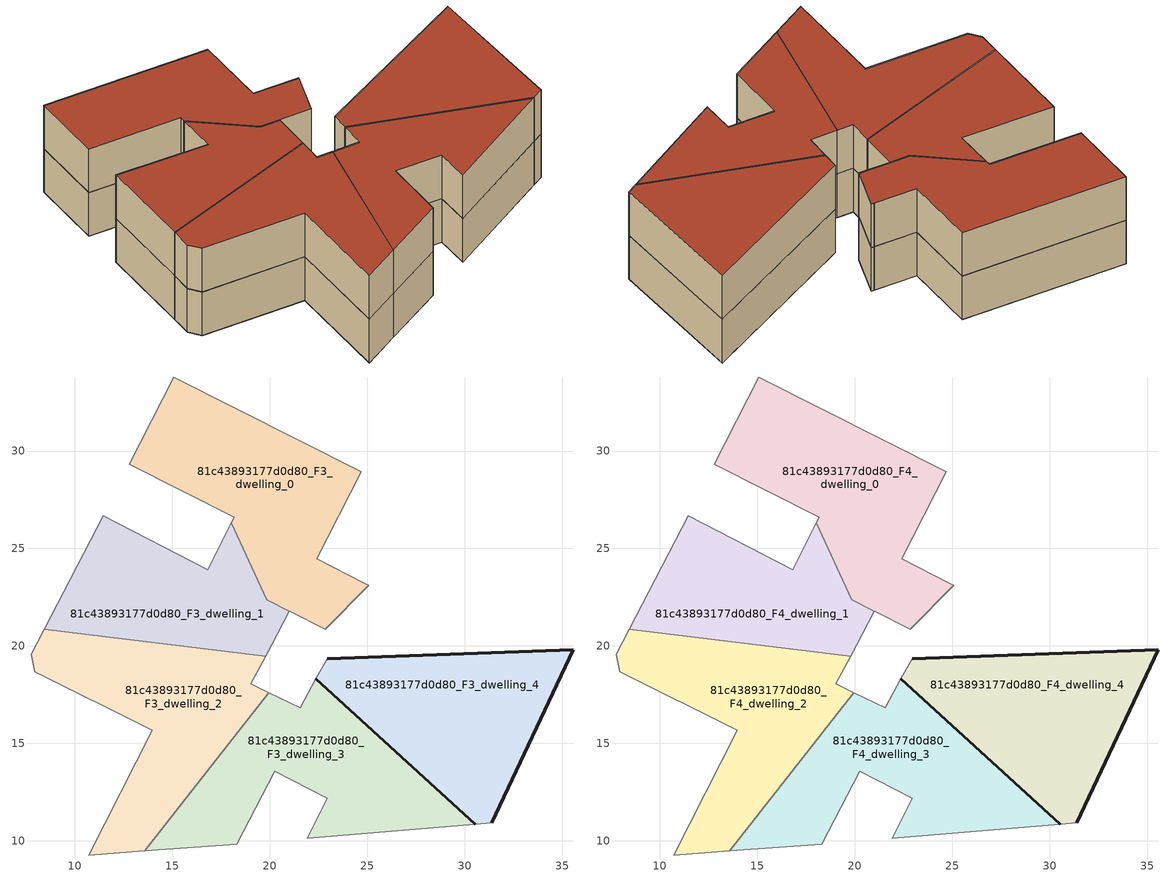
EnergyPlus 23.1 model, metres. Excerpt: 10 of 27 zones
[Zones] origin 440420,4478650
81c43893177d0d80_F3_dwelling_0
 floor to 81c43893177d0d80_F2_dwelling_0 (EU_floor_Construction): 22.85,20.86 25.08,23.1 24.91,23.2 24.9,23.2 22.42,24.47 24.71,28.94 15.09,33.8 12.79,29.33 18.17,26.61 18.02,26.31 19.86,22.37 21.01,21.79 21.02,21.79 z9
 wall adiabatic (EU_wall_Construction): 19.86,22.37 18.02,26.31 18.17,26.61 12.79,29.33 15.09,33.8 24.71,28.94 22.42,24.47 24.9,23.2 24.91,23.2 25.09,23.1 22.85,20.86 21.02,21.79 21.01,21.79 z9:12
 wall to 81c43893177d0d80_F3_dwelling_1 (EU_wall_Construction): 21.01,21.79 19.86,22.37 z9:12
81c43893177d0d80_F3_dwelling_1
 floor to 81c43893177d0d80_F2_dwelling_1 (EU_floor_Construction): 19.78,19.48 21.01,21.79 19.86,22.37 18.02,26.31 16.81,23.92 11.45,26.69 8.44,20.85 z9
 wall adiabatic (EU_wall_Construction): 8.44,20.85 11.45,26.69 16.81,23.92 18.02,26.31 19.86,22.37 / 21.01,21.79 19.78,19.48 z9:12
 wall to 81c43893177d0d80_F3_dwelling_2 (EU_wall_Construction): 19.78,19.48 8.44,20.85 z9:12
81c43893177d0d80_F3_dwelling_2
 floor to 81c43893177d0d80_F2_dwelling_2 (EU_floor_Construction): 13.58,9.48 19.96,17.6 19.02,18.05 19.78,19.48 8.44,20.85 7.77,19.56 7.94,18.68 13.96,15.66 10.71,9.27 z9
 wall adiabatic (EU_wall_Construction): 19.78,19.48 19.02,18.05 19.96,17.6 / 13.58,9.48 10.71,9.27 13.96,15.66 7.94,18.68 7.77,19.56 8.44,20.85 z9:12
 wall to 81c43893177d0d80_F3_dwelling_3 (EU_wall_Construction): 19.96,17.6 13.58,9.48 z9:12
81c43893177d0d80_F3_dwelling_3
 floor to 81c43893177d0d80_F2_dwelling_3 (EU_floor_Construction): 30.55,10.84 22.37,18.31 21.56,16.82 19.96,17.6 13.58,9.48 18.3,9.82 20.25,13.57 22.94,12.19 21.92,10.12 z9
 wall outside (EU_wall_Construction): 22.37,18.31 30.55,10.84 z9:12
 wall adiabatic (EU_wall_Construction): 19.96,17.6 21.56,16.82 22.37,18.31 / 30.55,10.84 21.92,10.12 22.95,12.19 20.25,13.57 18.3,9.82 13.58,9.48 z9:12
81c43893177d0d80_F3_dwelling_4
 floor to 81c43893177d0d80_F2_dwelling_4 (EU_floor_Construction): 31.39,10.91 35.56,19.79 22.94,19.35 22.37,18.31 30.55,10.84 z9
 wall outside (EU_wall_Construction): 22.94,19.35 35.56,19.79 31.39,10.91 / 30.55,10.84 22.37,18.31 z9:12
 wall adiabatic (EU_wall_Construction): 22.37,18.31 22.94,19.35 / 31.39,10.91 30.55,10.84 z9:12
81c43893177d0d80_F4_dwelling_0
 floor to 81c43893177d0d80_F3_dwelling_0 (EU_floor_Construction): 22.85,20.86 25.08,23.1 24.91,23.2 24.9,23.2 22.42,24.47 24.71,28.94 15.09,33.8 12.79,29.33 18.17,26.61 18.02,26.31 19.86,22.37 21.01,21.79 21.02,21.79 z12
 wall adiabatic (EU_wall_Construction): 19.86,22.37 18.02,26.31 18.17,26.61 12.79,29.33 15.09,33.8 24.71,28.94 22.42,24.47 24.9,23.2 24.91,23.2 25.09,23.1 22.85,20.86 21.02,21.79 21.01,21.79 z12:15
 wall to 81c43893177d0d80_F4_dwelling_1 (EU_wall_Construction): 21.01,21.79 19.86,22.37 z12:15
 roof outside (EU_roof_Construction): 24.71,28.94 22.42,24.47 24.9,23.2 24.91,23.2 25.09,23.1 22.85,20.86 21.02,21.79 21.01,21.79 19.86,22.37 18.02,26.31 18.17,26.61 12.79,29.33 15.09,33.8 z15
81c43893177d0d80_F4_dwelling_1
 floor to 81c43893177d0d80_F3_dwelling_1 (EU_floor_Construction): 19.78,19.48 21.01,21.79 19.86,22.37 18.02,26.31 16.81,23.92 11.45,26.69 8.44,20.85 z12
 wall adiabatic (EU_wall_Construction): 8.44,20.85 11.45,26.69 16.81,23.92 18.02,26.31 19.86,22.37 / 21.01,21.79 19.78,19.48 z12:15
 wall to 81c43893177d0d80_F4_dwelling_2 (EU_wall_Construction): 19.78,19.48 8.44,20.85 z12:15
 roof outside (EU_roof_Construction): 18.02,26.31 19.86,22.37 21.01,21.79 19.78,19.48 8.44,20.85 11.45,26.69 16.81,23.92 z15
81c43893177d0d80_F4_dwelling_2
 floor to 81c43893177d0d80_F3_dwelling_2 (EU_floor_Construction): 13.58,9.48 19.96,17.6 19.02,18.05 19.78,19.48 8.44,20.85 7.77,19.56 7.94,18.68 13.96,15.66 10.71,9.27 z12
 wall adiabatic (EU_wall_Construction): 19.78,19.48 19.02,18.05 19.96,17.6 / 13.58,9.48 10.71,9.27 13.96,15.66 7.94,18.68 7.77,19.56 8.44,20.85 z12:15
 wall to 81c43893177d0d80_F4_dwelling_3 (EU_wall_Construction): 19.96,17.6 13.58,9.48 z12:15
 roof outside (EU_roof_Construction): 19.78,19.48 19.02,18.05 19.96,17.6 13.58,9.48 10.71,9.27 13.96,15.66 7.94,18.68 7.77,19.56 8.44,20.85 z15
81c43893177d0d80_F4_dwelling_3
 floor to 81c43893177d0d80_F3_dwelling_3 (EU_floor_Construction): 30.55,10.84 22.37,18.31 21.56,16.82 19.96,17.6 13.58,9.48 18.3,9.82 20.25,13.57 22.94,12.19 21.92,10.12 z12
 wall outside (EU_wall_Construction): 22.37,18.31 30.55,10.84 z12:15
 wall adiabatic (EU_wall_Construction): 19.96,17.6 21.56,16.82 22.37,18.31 / 30.55,10.84 21.92,10.12 22.95,12.19 20.25,13.57 18.3,9.82 13.58,9.48 z12:15
 roof outside (EU_roof_Construction): 30.55,10.84 21.92,10.12 22.95,12.19 20.25,13.57 18.3,9.82 13.58,9.48 19.96,17.6 21.56,16.82 22.37,18.31 z15
81c43893177d0d80_F4_dwelling_4
 floor to 81c43893177d0d80_F3_dwelling_4 (EU_floor_Construction): 31.39,10.91 35.56,19.79 22.94,19.35 22.37,18.31 30.55,10.84 z12
 wall outside (EU_wall_Construction): 22.94,19.35 35.56,19.79 31.39,10.91 / 30.55,10.84 22.37,18.31 z12:15
 wall adiabatic (EU_wall_Construction): 22.37,18.31 22.94,19.35 / 31.39,10.91 30.55,10.84 z12:15
 roof outside (EU_roof_Construction): 35.56,19.79 31.39,10.91 30.55,10.84 22.37,18.31 22.94,19.35 z15
[Building]
EU S2 Campaign: North Axis=0; Terrain=City; Solar Distribution=FullExterior
[Site:Location]
Madrid: Latitude=40.5; Longitude=-3.5; Time Zone=1; Elevation=609
[SizingPeriod:WeatherFileDays]
AnnualSizingPeriod: Begin Month=1; Begin Day of Month=1; End Month=12; End Day of Month=31; Day of Week for Start Day=Monday; Use Weather File Daylight Saving Period=No; Use Weather File Rain and Snow Indicators=No
[MATERIAL]
EU_InternalMass_Material: Roughness=MediumRough; Thickness=0.1; Conductivity=1; Density=1800; Specific Heat=900; Thermal Absorptance=0.9; Solar Absorptance=0.7; Visible Absorptance=0.7
[MATERIAL:NOMASS] Roughness=MediumRough; Thermal Absorptance=0.9; Solar Absorptance=0.7; Visible Absorptance=0.7
Name | Thermal Resistance
EU_wall_NoMass | 0.419739
EU_roof_NoMass | 0.352165
EU_floor_NoMass | 0.608284
[CONSTRUCTION]
EU_wall_Construction: EU_wall_NoMass
EU_roof_Construction: EU_roof_NoMass
EU_floor_Construction: EU_floor_NoMass
EU_InternalMass_Construction: EU_InternalMass_Material
[ZONE] Type=1; Multiplier=1; Ceiling Height=autocalculate; Floor Area=autocalculate; Part of Total Floor Area=Yes
Name | Volume
81c43893177d0d80_F3_dwelling_0; 81c43893177d0d80_F4_dwelling_0 | 214.779
81c43893177d0d80_F3_dwelling_1; 81c43893177d0d80_F4_dwelling_1 | 161.087
81c43893177d0d80_F3_dwelling_2; 81c43893177d0d80_F4_dwelling_2 | 195.959
81c43893177d0d80_F3_dwelling_3; 81c43893177d0d80_F4_dwelling_3 | 195.956
81c43893177d0d80_F3_dwelling_4; 81c43893177d0d80_F4_dwelling_4 | 195.968
[INTERNALMASS] Construction=EU_InternalMass_Construction
Name | Zone or ZoneList | Surface Area
81c43893177d0d80_F3_dwelling_0_EU_InternalMass | 81c43893177d0d80_F3_dwelling_0 | 78.3814
81c43893177d0d80_F3_dwelling_1_EU_InternalMass | 81c43893177d0d80_F3_dwelling_1 | 77.4969
81c43893177d0d80_F3_dwelling_2_EU_InternalMass | 81c43893177d0d80_F3_dwelling_2 | 79.2717
81c43893177d0d80_F3_dwelling_3_EU_InternalMass | 81c43893177d0d80_F3_dwelling_3 | 78.38
81c43893177d0d80_F3_dwelling_4_EU_InternalMass | 81c43893177d0d80_F3_dwelling_4 | 78.3789
81c43893177d0d80_F4_dwelling_0_EU_InternalMass | 81c43893177d0d80_F4_dwelling_0 | 78.3814
81c43893177d0d80_F4_dwelling_1_EU_InternalMass | 81c43893177d0d80_F4_dwelling_1 | 77.4969
81c43893177d0d80_F4_dwelling_2_EU_InternalMass | 81c43893177d0d80_F4_dwelling_2 | 79.2717
81c43893177d0d80_F4_dwelling_3_EU_InternalMass | 81c43893177d0d80_F4_dwelling_3 | 78.38
81c43893177d0d80_F4_dwelling_4_EU_InternalMass | 81c43893177d0d80_F4_dwelling_4 | 78.3789
[OTHEREQUIPMENT] Fuel Type=Electricity; Design Level Calculation Method=Watts/Area; Power per Zone Floor Area=1; Fraction Latent=0; Fraction Radiant=0; Fraction Lost=0; Carbon Dioxide Generation Rate=0; EndUse Subcategory=EU_Step8_InternalGains
Name | Zone or ZoneList or Space or SpaceList | Schedule
EU_Step8_InternalGain_81c43893177d0d80_F3_dwelling_0_f000 | 81c43893177d0d80_F3_dwelling_0 | EU_Step8_GainSchedule_81c43893177d0d80_F3_dwelling_0_f000
EU_Step8_InternalGain_81c43893177d0d80_F3_dwelling_1_f000 | 81c43893177d0d80_F3_dwelling_1 | EU_Step8_GainSchedule_81c43893177d0d80_F3_dwelling_1_f000
EU_Step8_InternalGain_81c43893177d0d80_F3_dwelling_2_f000 | 81c43893177d0d80_F3_dwelling_2 | EU_Step8_GainSchedule_81c43893177d0d80_F3_dwelling_2_f000
EU_Step8_InternalGain_81c43893177d0d80_F3_dwelling_3_f000 | 81c43893177d0d80_F3_dwelling_3 | EU_Step8_GainSchedule_81c43893177d0d80_F3_dwelling_3_f000
EU_Step8_InternalGain_81c43893177d0d80_F3_dwelling_4_f000 | 81c43893177d0d80_F3_dwelling_4 | EU_Step8_GainSchedule_81c43893177d0d80_F3_dwelling_4_f000
EU_Step8_InternalGain_81c43893177d0d80_F4_dwelling_0_f000 | 81c43893177d0d80_F4_dwelling_0 | EU_Step8_GainSchedule_81c43893177d0d80_F4_dwelling_0_f000
EU_Step8_InternalGain_81c43893177d0d80_F4_dwelling_1_f000 | 81c43893177d0d80_F4_dwelling_1 | EU_Step8_GainSchedule_81c43893177d0d80_F4_dwelling_1_f000
EU_Step8_InternalGain_81c43893177d0d80_F4_dwelling_2_f000 | 81c43893177d0d80_F4_dwelling_2 | EU_Step8_GainSchedule_81c43893177d0d80_F4_dwelling_2_f000
EU_Step8_InternalGain_81c43893177d0d80_F4_dwelling_3_f000 | 81c43893177d0d80_F4_dwelling_3 | EU_Step8_GainSchedule_81c43893177d0d80_F4_dwelling_3_f000
EU_Step8_InternalGain_81c43893177d0d80_F4_dwelling_4_f000 | 81c43893177d0d80_F4_dwelling_4 | EU_Step8_GainSchedule_81c43893177d0d80_F4_dwelling_4_f000
[ZONEVENTILATION:DESIGNFLOWRATE] Schedule=EU_AlwaysOn; Design Flow Rate Calculation Method=AirChanges/Hour; Air Changes per Hour=0.703302; Ventilation Type=Natural; Fan Pressure Rise=0; Fan Total Efficiency=1; Constant Term Coefficient=1; Temperature Term Coefficient=0; Velocity Term Coefficient=0; Velocity Squared Term Coefficient=0; Minimum Indoor Temperature=-100; Maximum Indoor Temperature=100; Delta Temperature=-100; Minimum Outdoor Temperature=-100; Maximum Outdoor Temperature=100; Maximum Wind Speed=40
Name | Zone or ZoneList or Space or SpaceList
EU_ConstantAir_81c43893177d0d80_F3_dwelling_0 | 81c43893177d0d80_F3_dwelling_0
EU_ConstantAir_81c43893177d0d80_F3_dwelling_1 | 81c43893177d0d80_F3_dwelling_1
EU_ConstantAir_81c43893177d0d80_F3_dwelling_2 | 81c43893177d0d80_F3_dwelling_2
EU_ConstantAir_81c43893177d0d80_F3_dwelling_3 | 81c43893177d0d80_F3_dwelling_3
EU_ConstantAir_81c43893177d0d80_F3_dwelling_4 | 81c43893177d0d80_F3_dwelling_4
EU_ConstantAir_81c43893177d0d80_F4_dwelling_0 | 81c43893177d0d80_F4_dwelling_0
EU_ConstantAir_81c43893177d0d80_F4_dwelling_1 | 81c43893177d0d80_F4_dwelling_1
EU_ConstantAir_81c43893177d0d80_F4_dwelling_2 | 81c43893177d0d80_F4_dwelling_2
EU_ConstantAir_81c43893177d0d80_F4_dwelling_3 | 81c43893177d0d80_F4_dwelling_3
EU_ConstantAir_81c43893177d0d80_F4_dwelling_4 | 81c43893177d0d80_F4_dwelling_4
[HVACTEMPLATE:THERMOSTAT] Constant Heating Setpoint=20; Constant Cooling Setpoint=50
EU_HeatOnly_81c43893177d0d80_F1_dwelling_4; EU_HeatOnly_81c43893177d0d80_F1_dwelling_5; EU_HeatOnly_81c43893177d0d80_F2_dwelling_0; EU_HeatOnly_81c43893177d0d80_F2_dwelling_1; EU_HeatOnly_81c43893177d0d80_F2_dwelling_2; EU_HeatOnly_81c43893177d0d80_F2_dwelling_3; EU_HeatOnly_81c43893177d0d80_F2_dwelling_4; EU_HeatOnly_81c43893177d0d80_F3_dwelling_0; EU_HeatOnly_81c43893177d0d80_F3_dwelling_1; EU_HeatOnly_81c43893177d0d80_F3_dwelling_2; EU_HeatOnly_81c43893177d0d80_F3_dwelling_3; EU_HeatOnly_81c43893177d0d80_F3_dwelling_4; EU_HeatOnly_81c43893177d0d80_F4_dwelling_0; EU_HeatOnly_81c43893177d0d80_F4_dwelling_1; EU_HeatOnly_81c43893177d0d80_F4_dwelling_2; EU_HeatOnly_81c43893177d0d80_F4_dwelling_3; EU_HeatOnly_81c43893177d0d80_F4_dwelling_4
[HVACTEMPLATE:ZONE:IDEALLOADSAIRSYSTEM] System Availability Schedule=EU_AlwaysOn; Maximum Heating Supply Air Temperature=50; Minimum Cooling Supply Air Temperature=13; Maximum Heating Supply Air Humidity Ratio=0.0156; Minimum Cooling Supply Air Humidity Ratio=0.0077; Heating Limit=NoLimit; Cooling Limit=NoLimit; Heating Availability Schedule=EU_AlwaysOn; Cooling Availability Schedule=EU_CoolingOff; Dehumidification Control Type=ConstantSensibleHeatRatio; Cooling Sensible Heat Ratio=0.7; Dehumidification Setpoint=60; Humidification Control Type=None; Humidification Setpoint=30; Outdoor Air Method=None; Outdoor Air Flow Rate per Person=0.00944; Outdoor Air Flow Rate per Zone Floor Area=0; Outdoor Air Flow Rate per Zone=0; Demand Controlled Ventilation Type=None; Outdoor Air Economizer Type=NoEconomizer; Heat Recovery Type=None; Sensible Heat Recovery Effectiveness=0.7; Latent Heat Recovery Effectiveness=0.65
Name | Template Thermostat
81c43893177d0d80_F3_dwelling_0 | EU_HeatOnly_81c43893177d0d80_F3_dwelling_0
81c43893177d0d80_F3_dwelling_1 | EU_HeatOnly_81c43893177d0d80_F3_dwelling_1
81c43893177d0d80_F3_dwelling_2 | EU_HeatOnly_81c43893177d0d80_F3_dwelling_2
81c43893177d0d80_F3_dwelling_3 | EU_HeatOnly_81c43893177d0d80_F3_dwelling_3
81c43893177d0d80_F3_dwelling_4 | EU_HeatOnly_81c43893177d0d80_F3_dwelling_4
81c43893177d0d80_F4_dwelling_0 | EU_HeatOnly_81c43893177d0d80_F4_dwelling_0
81c43893177d0d80_F4_dwelling_1 | EU_HeatOnly_81c43893177d0d80_F4_dwelling_1
81c43893177d0d80_F4_dwelling_2 | EU_HeatOnly_81c43893177d0d80_F4_dwelling_2
81c43893177d0d80_F4_dwelling_3 | EU_HeatOnly_81c43893177d0d80_F4_dwelling_3
81c43893177d0d80_F4_dwelling_4 | EU_HeatOnly_81c43893177d0d80_F4_dwelling_4
[SIZING:ZONE] Zone Cooling Design Supply Air Temperature Input Method=SupplyAirTemperature; Zone Cooling Design Supply Air Temperature=13; Zone Heating Design Supply Air Temperature Input Method=SupplyAirTemperature; Zone Heating Design Supply Air Temperature=50; Zone Cooling Design Supply Air Humidity Ratio=0.008; Zone Heating Design Supply Air Humidity Ratio=0.008; Cooling Design Air Flow Method=DesignDay; Cooling Design Air Flow Rate=0; Cooling Minimum Air Flow per Zone Floor Area=0.000762; Cooling Minimum Air Flow=0; Cooling Minimum Air Flow Fraction=0.2; Heating Design Air Flow Method=DesignDay; Heating Design Air Flow Rate=0; Heating Maximum Air Flow per Zone Floor Area=0.002032; Heating Maximum Air Flow=0.141576; Heating Maximum Air Flow Fraction=0.3; Account for Dedicated Outdoor Air System=No; Dedicated Outdoor Air System Control Strategy=NeutralSupplyAir; Dedicated Outdoor Air Low Setpoint Temperature for Design=autosize; Dedicated Outdoor Air High Setpoint Temperature for Design=autosize; Zone Load Sizing Method=Sensible Load Only No Latent Load; Zone Latent Cooling Design Supply Air Humidity Ratio Input Method=HumidityRatioDifference; Zone Cooling Design Supply Air Humidity Ratio Difference=0.005; Zone Latent Heating Design Supply Air Humidity Ratio Input Method=HumidityRatioDifference; Zone Humidification Design Supply Air Humidity Ratio Difference=0.005
81c43893177d0d80_F3_dwelling_0; 81c43893177d0d80_F3_dwelling_1; 81c43893177d0d80_F3_dwelling_2; 81c43893177d0d80_F3_dwelling_3; 81c43893177d0d80_F3_dwelling_4; 81c43893177d0d80_F4_dwelling_0; 81c43893177d0d80_F4_dwelling_1; 81c43893177d0d80_F4_dwelling_2; 81c43893177d0d80_F4_dwelling_3; 81c43893177d0d80_F4_dwelling_4
[SCHEDULE:CONSTANT]
Name | Hourly Value
EU_AlwaysOn | 1
EU_CoolingOff | 0
[SCHEDULE:FILE] Column Number=1; Rows to Skip at Top=0; Number of Hours of Data=8760; Column Separator=Comma; Interpolate to Timestep=No; Minutes per Item=60; Adjust Schedule for Daylight Savings=Yes
Name | File
EU_Step8_GainSchedule_81c43893177d0d80_F3_dwelling_0_f000 | ../../schedules/81c43893177d0d80/81c43893177d0d80_F3_dwelling_0_f000_gain.csv
EU_Step8_GainSchedule_81c43893177d0d80_F3_dwelling_1_f000 | ../../schedules/81c43893177d0d80/81c43893177d0d80_F3_dwelling_1_f000_gain.csv
EU_Step8_GainSchedule_81c43893177d0d80_F3_dwelling_2_f000 | ../../schedules/81c43893177d0d80/81c43893177d0d80_F3_dwelling_2_f000_gain.csv
EU_Step8_GainSchedule_81c43893177d0d80_F3_dwelling_3_f000 | ../../schedules/81c43893177d0d80/81c43893177d0d80_F3_dwelling_3_f000_gain.csv
EU_Step8_GainSchedule_81c43893177d0d80_F3_dwelling_4_f000 | ../../schedules/81c43893177d0d80/81c43893177d0d80_F3_dwelling_4_f000_gain.csv
EU_Step8_GainSchedule_81c43893177d0d80_F4_dwelling_0_f000 | ../../schedules/81c43893177d0d80/81c43893177d0d80_F4_dwelling_0_f000_gain.csv
EU_Step8_GainSchedule_81c43893177d0d80_F4_dwelling_1_f000 | ../../schedules/81c43893177d0d80/81c43893177d0d80_F4_dwelling_1_f000_gain.csv
EU_Step8_GainSchedule_81c43893177d0d80_F4_dwelling_2_f000 | ../../schedules/81c43893177d0d80/81c43893177d0d80_F4_dwelling_2_f000_gain.csv
EU_Step8_GainSchedule_81c43893177d0d80_F4_dwelling_3_f000 | ../../schedules/81c43893177d0d80/81c43893177d0d80_F4_dwelling_3_f000_gain.csv
EU_Step8_GainSchedule_81c43893177d0d80_F4_dwelling_4_f000 | ../../schedules/81c43893177d0d80/81c43893177d0d80_F4_dwelling_4_f000_gain.csv
